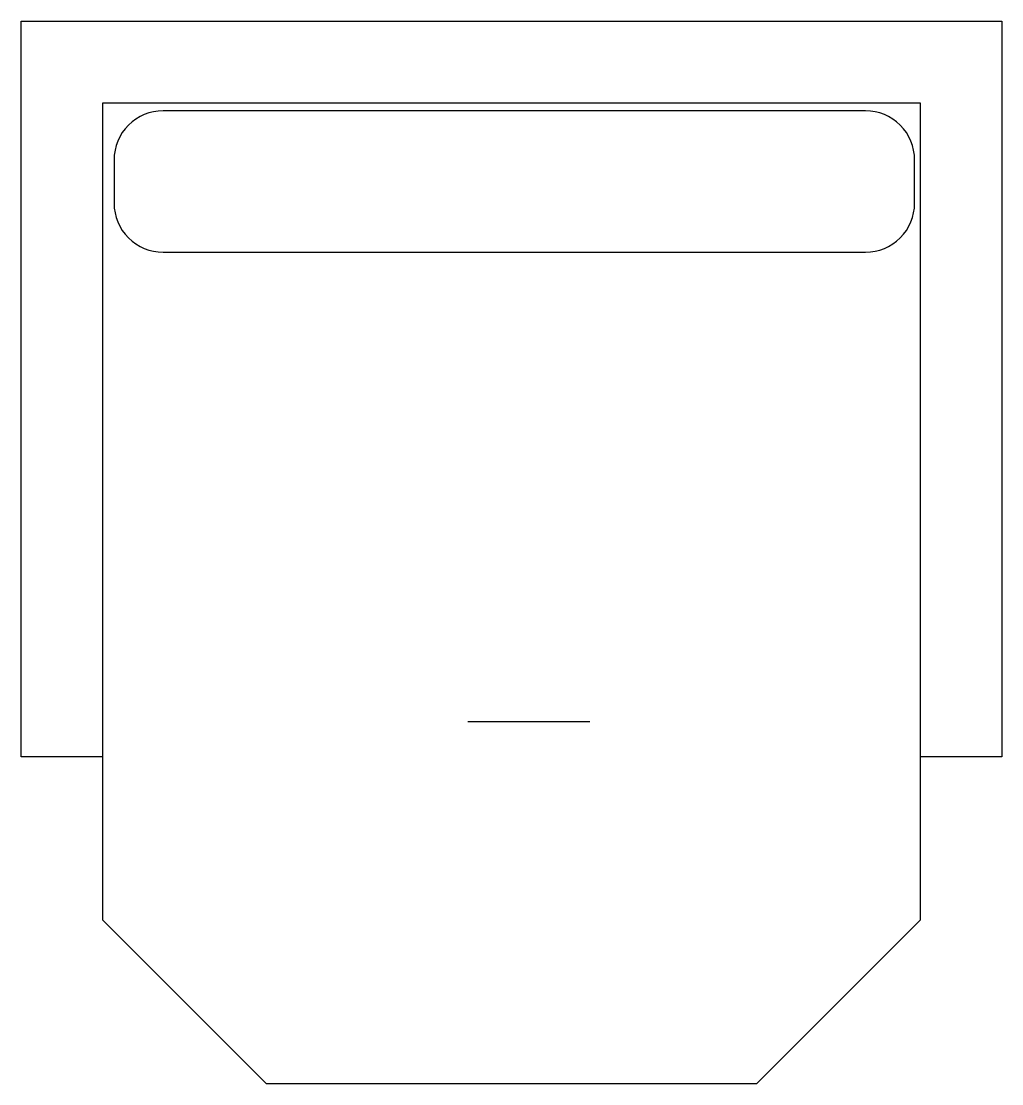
# Model space of a CAD drawing. Extents: x 16.418 to 17.018, y 8.252 to 8.902.
import ezdxf

# ---------------------------------------------------------------- set-up
doc = ezdxf.new("R2010")
doc.units = 0
doc.header["$LTSCALE"] = 0.5
doc.header["$MEASUREMENT"] = 0
doc.layers.get('0').update_dxf_attribs({"linetype": 'CONTINUOUS'})

msp = doc.modelspace()

# ---------------------------------------------------------------- linework, layer by layer
for p, q in [((16.41755, 8.90237), (17.01755, 8.90237)), ((16.46755, 8.85237), (16.96755, 8.85237)), ((16.96755, 8.85237), (16.96755, 8.35237)), ((16.69076, 8.47403), (16.76552, 8.47403))]:
    msp.add_line(p, q)
for points in [[(16.46755, 8.45237), (16.41755, 8.45237), (16.41755, 8.90237)], [(17.01755, 8.90237), (17.01755, 8.45237), (16.96755, 8.45237)], [(16.46755, 8.35237), (16.46755, 8.85237)], [(16.46755, 8.35237), (16.56755, 8.25237)], [(16.96755, 8.35237), (16.86755, 8.25237)], [(16.86755, 8.25237), (16.56755, 8.25237)]]:
    msp.add_lwpolyline(points)
msp.add_lwpolyline([(16.47435, 8.81757), (16.47435, 8.79107, 0.414214), (16.50435, 8.76107), (16.93422, 8.76107, 0.414214), (16.96422, 8.79107), (16.96422, 8.81757, 0.414214), (16.93422, 8.84757), (16.50435, 8.84757, 0.414214)], format="xyb", close=True)

doc.saveas('drawing.dxf')
